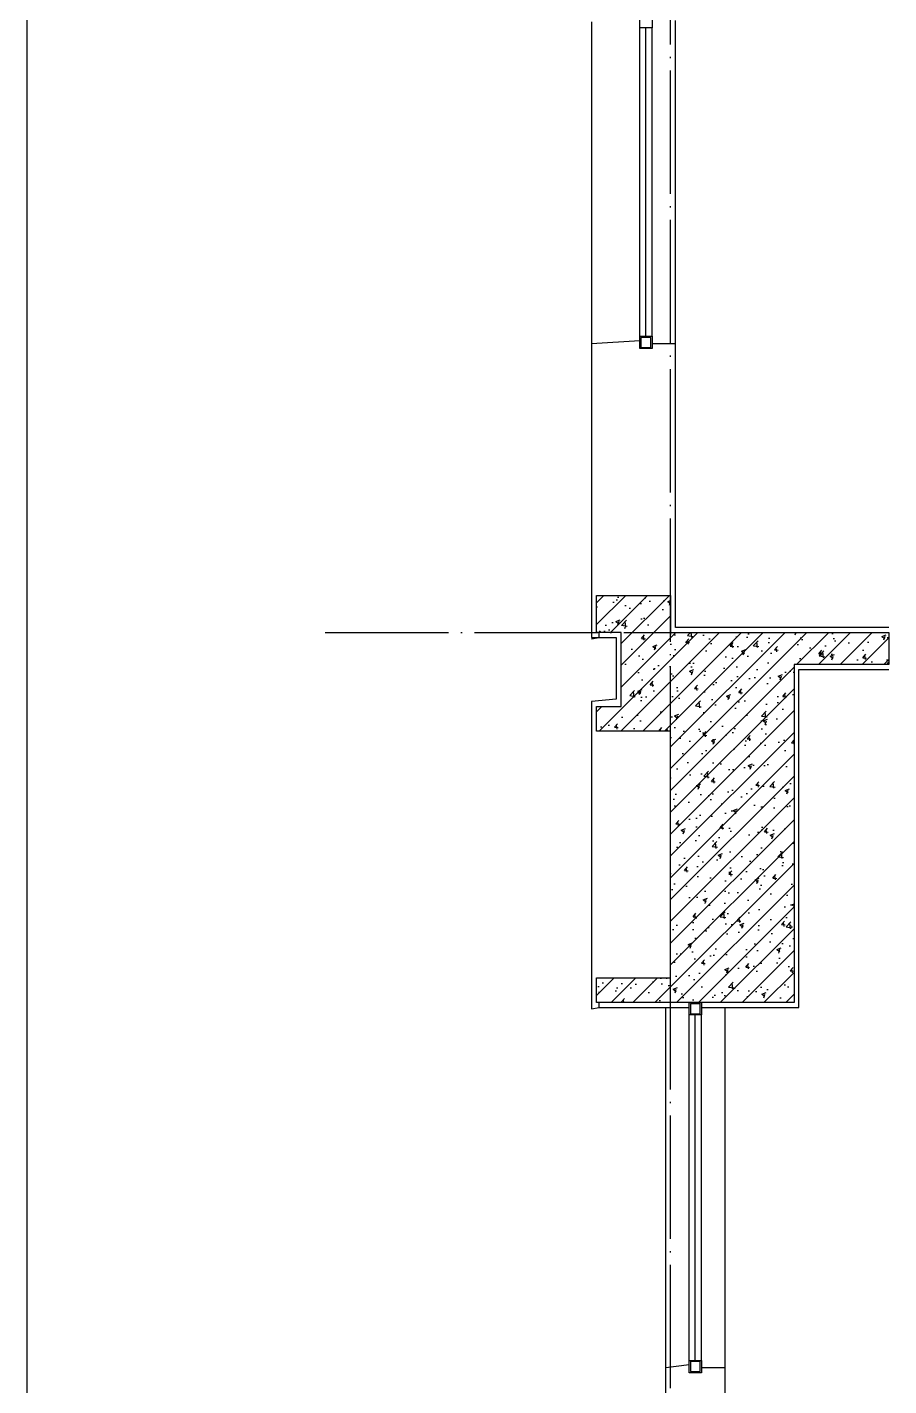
# Model space of a CAD drawing. Extents: x 6843040 to 15500510, y -6507076 to -4940511.
# Drawn here: x 7680828 to 7684319, y -6171037 to -6165531 of the extents above; entities that cross this region are included whole.
import ezdxf

# ---------------------------------------------------------------- set-up
doc = ezdxf.new("R2010")
doc.units = 0
doc.header["$LTSCALE"] = 1000
doc.header["$MEASUREMENT"] = 0
doc.linetypes.add('DOTE', pattern=[2.42, 2, -0.2, 0.02, -0.2])
for name, color, linetype in [('DOTE', 8, 'DOTE'), ('E_LINE_1', 1, 'Continuous'), ('PUB_HATCH', 8, 'Continuous'), ('PUB_TITLE', 4, 'Continuous'), ('WINDOW', 4, 'Continuous'), ('批荡层', 213, 'Continuous')]:
    doc.layers.add(name, color=color, linetype=linetype)

msp = doc.modelspace()

# ---------------------------------------------------------------- hatches: boundary and pattern name
at = {"layer": 'PUB_HATCH'}
h = msp.add_hatch(dxfattribs=at)
h.set_pattern_fill('钢筋混凝土', color=256, scale=25, style=0)
h.set_pattern_definition([(45, (66801.716, -290566.46), (-44.19417382, 44.19417382), []), (50, (66801.72, -290566.46), (179.3150457, -15.6880337), [18.75, -206.25]), (355, (66801.72, -290566.46), (-34.6878334, 188.0480334), [15, -165]), (100.4514, (66816.66, -290567.77), (144.6273454, 172.3598855), [15.9350475, -175.285528]), (46.1842, (66801.72, -290516.46), (266.810262, -41.3797536), [28.125, -309.375]), (96.6356, (66823.95, -290519.9), (233.6656764, 243.529468), [23.902572, -262.92825]), (351.1842, (66801.72, -290516.46), (233.665486, 243.52965), [22.5, -247.5]), (21, (66826.72, -290528.96), (149.226763, -100.6547227), [18.75, -206.25]), (326, (66826.72, -290528.96), (60.828833, 181.2875113), [15, -165]), (71.4514, (66839.15, -290537.35), (210.055657, 80.6326242), [15.9350475, -175.285528]), (37.5, (66801.716, -290566.46), (3.03996383, 83.22346346), [0, -163, 0, -167.5, 0, -165.625]), (7.5, (66801.72, -290566.46), (65.7673844, 98.602928), [0, -95.5, 0, -159.25, 0, -63.125]), (327.5, (66745.966, -290566.46), (133.45560904, -5.63871793), [0, -62.5, 0, -195, 0, -258.75]), (317.5, (66720.97, -290566.46), (145.7965423, 25.0262456), [0, -81.25, 0, -129.5, 0, -183.75])])
h.paths.add_polyline_path([(7683134.9, -6167983.9), (7683234.9, -6167983.9), (7683234.9, -6168283.9), (7683134.9, -6168283.9), (7683134.9, -6168383.9), (7683434.9, -6168383.9), (7683434.9, -6169383.9), (7683134.9, -6169383.9), (7683134.9, -6169483.9), (7683934.9, -6169483.9), (7683934.9, -6168113.9), (7684318.9, -6168113.9), (7684318.9, -6167983.9), (7683434.9, -6167983.9), (7683434.9, -6167833.9), (7683134.9, -6167833.9)])

# ---------------------------------------------------------------- linework, layer by layer
at = {"layer": 'DOTE', "ltscale": 0.25}
msp.add_line((7683434.9, -6180726.7), (7683434.9, -6148064.4), dxfattribs=at)
at = {"layer": 'DOTE', "linetype": 'DOTE', "ltscale": 0.25}
msp.add_lwpolyline([(7682034.9, -6167983.9), (7684318.9, -6167983.9)], dxfattribs=at)
at = {"layer": 'E_LINE_1'}
msp.add_lwpolyline([(7683234.9, -6168283.9), (7683234.9, -6167983.9), (7683134.9, -6167983.9), (7683134.9, -6167833.9), (7683434.9, -6167833.9), (7683434.9, -6167983.9), (7684318.9, -6167983.9), (7684318.9, -6168113.9), (7683934.9, -6168113.9), (7683934.9, -6169483.9), (7683134.9, -6169483.9), (7683134.9, -6169383.9), (7683434.9, -6169383.9), (7683434.9, -6168383.9), (7683134.9, -6168383.9), (7683134.9, -6168283.9)], close=True, dxfattribs=at)
at = {"layer": 'PUB_TITLE'}
msp.add_lwpolyline([(7680828.2, -6181597.4), (7680828.2, -6147072.4)], dxfattribs=at)
at = {"layer": 'WINDOW'}
for p, q in [((7683309.9, -6166783.9, 0), (7683309.9, -6165533.9, 0)), ((7683334.9, -6166783.9), (7683334.9, -6165533.9)), ((7683359.9, -6166783.9, 0), (7683359.9, -6165533.9, 0)), ((7683509.9, -6170933.9, 0), (7683509.9, -6169533.9, 0)), ((7683534.9, -6170933.9), (7683534.9, -6169533.9)), ((7683559.9, -6170933.9, 0), (7683559.9, -6169533.9, 0))]:
    msp.add_line(p, q, dxfattribs=at)
at = {"layer": 'WINDOW', "elevation": 0}
for points in [[(7683309.9, -6165483.9), (7683359.9, -6165483.9), (7683359.9, -6165533.9), (7683309.9, -6165533.9)], [(7683509.9, -6169483.9), (7683559.9, -6169483.9), (7683559.9, -6169533.9), (7683509.9, -6169533.9)], [(7683554.9, -6169488.9), (7683514.9, -6169488.9), (7683514.9, -6169528.9), (7683554.9, -6169528.9)]]:
    msp.add_lwpolyline(points, close=True, dxfattribs=at)
at = {"layer": 'WINDOW'}
for points in [[(7683309.9, -6166783.9), (7683359.9, -6166783.9), (7683359.9, -6166833.9), (7683309.9, -6166833.9)], [(7683354.9, -6166788.9), (7683314.9, -6166788.9), (7683314.9, -6166828.9), (7683354.9, -6166828.9)], [(7683509.9, -6170933.9), (7683559.9, -6170933.9), (7683559.9, -6170983.9), (7683509.9, -6170983.9)], [(7683554.9, -6170938.9), (7683514.9, -6170938.9), (7683514.9, -6170978.9), (7683554.9, -6170978.9)]]:
    msp.add_lwpolyline(points, close=True, dxfattribs=at)
at = {"layer": '批荡层'}
for p, q in [((7683114.9, -6165509.9), (7683114.9, -6168003.9)), ((7683454.9, -6167963.9), (7683454.9, -6165503.9)), ((7683309.9, -6166802.9), (7683114.9, -6166813.9)), ((7684318.9, -6167963.9), (7683454.9, -6167963.9)), ((7683114.9, -6168003.9), (7683214.9, -6168003.9)), ((7683214.9, -6168003.9), (7683214.9, -6168254.4)), ((7683214.9, -6168254.4), (7683114.9, -6168263.9)), ((7683114.9, -6168263.9), (7683114.9, -6169509.9)), ((7683144.9, -6169503.9), (7683509.9, -6169503.9)), ((7683414.9, -6174827.1), (7683414.9, -6169503.9)), ((7683509.9, -6170951.9), (7683414.9, -6170963.9))]:
    msp.add_line(p, q, dxfattribs=at)
for points in [[(7683454.9, -6166813.9), (7683359.9, -6166813.9)], [(7683114.9, -6168009.9), (7683144.9, -6168003.9), (7683144.9, -6167983.9)], [(7683559.9, -6169503.9), (7683954.9, -6169503.9), (7683954.9, -6168133.9), (7684318.9, -6168133.9)], [(7683114.9, -6169509.9), (7683144.9, -6169503.9), (7683144.9, -6169483.9)], [(7683654.9, -6169503.9), (7683654.2, -6175503.9), (7683444.9, -6175503.9)], [(7683654.9, -6170963.9), (7683559.9, -6170963.9)]]:
    msp.add_lwpolyline(points, dxfattribs=at)

doc.saveas('drawing.dxf')
